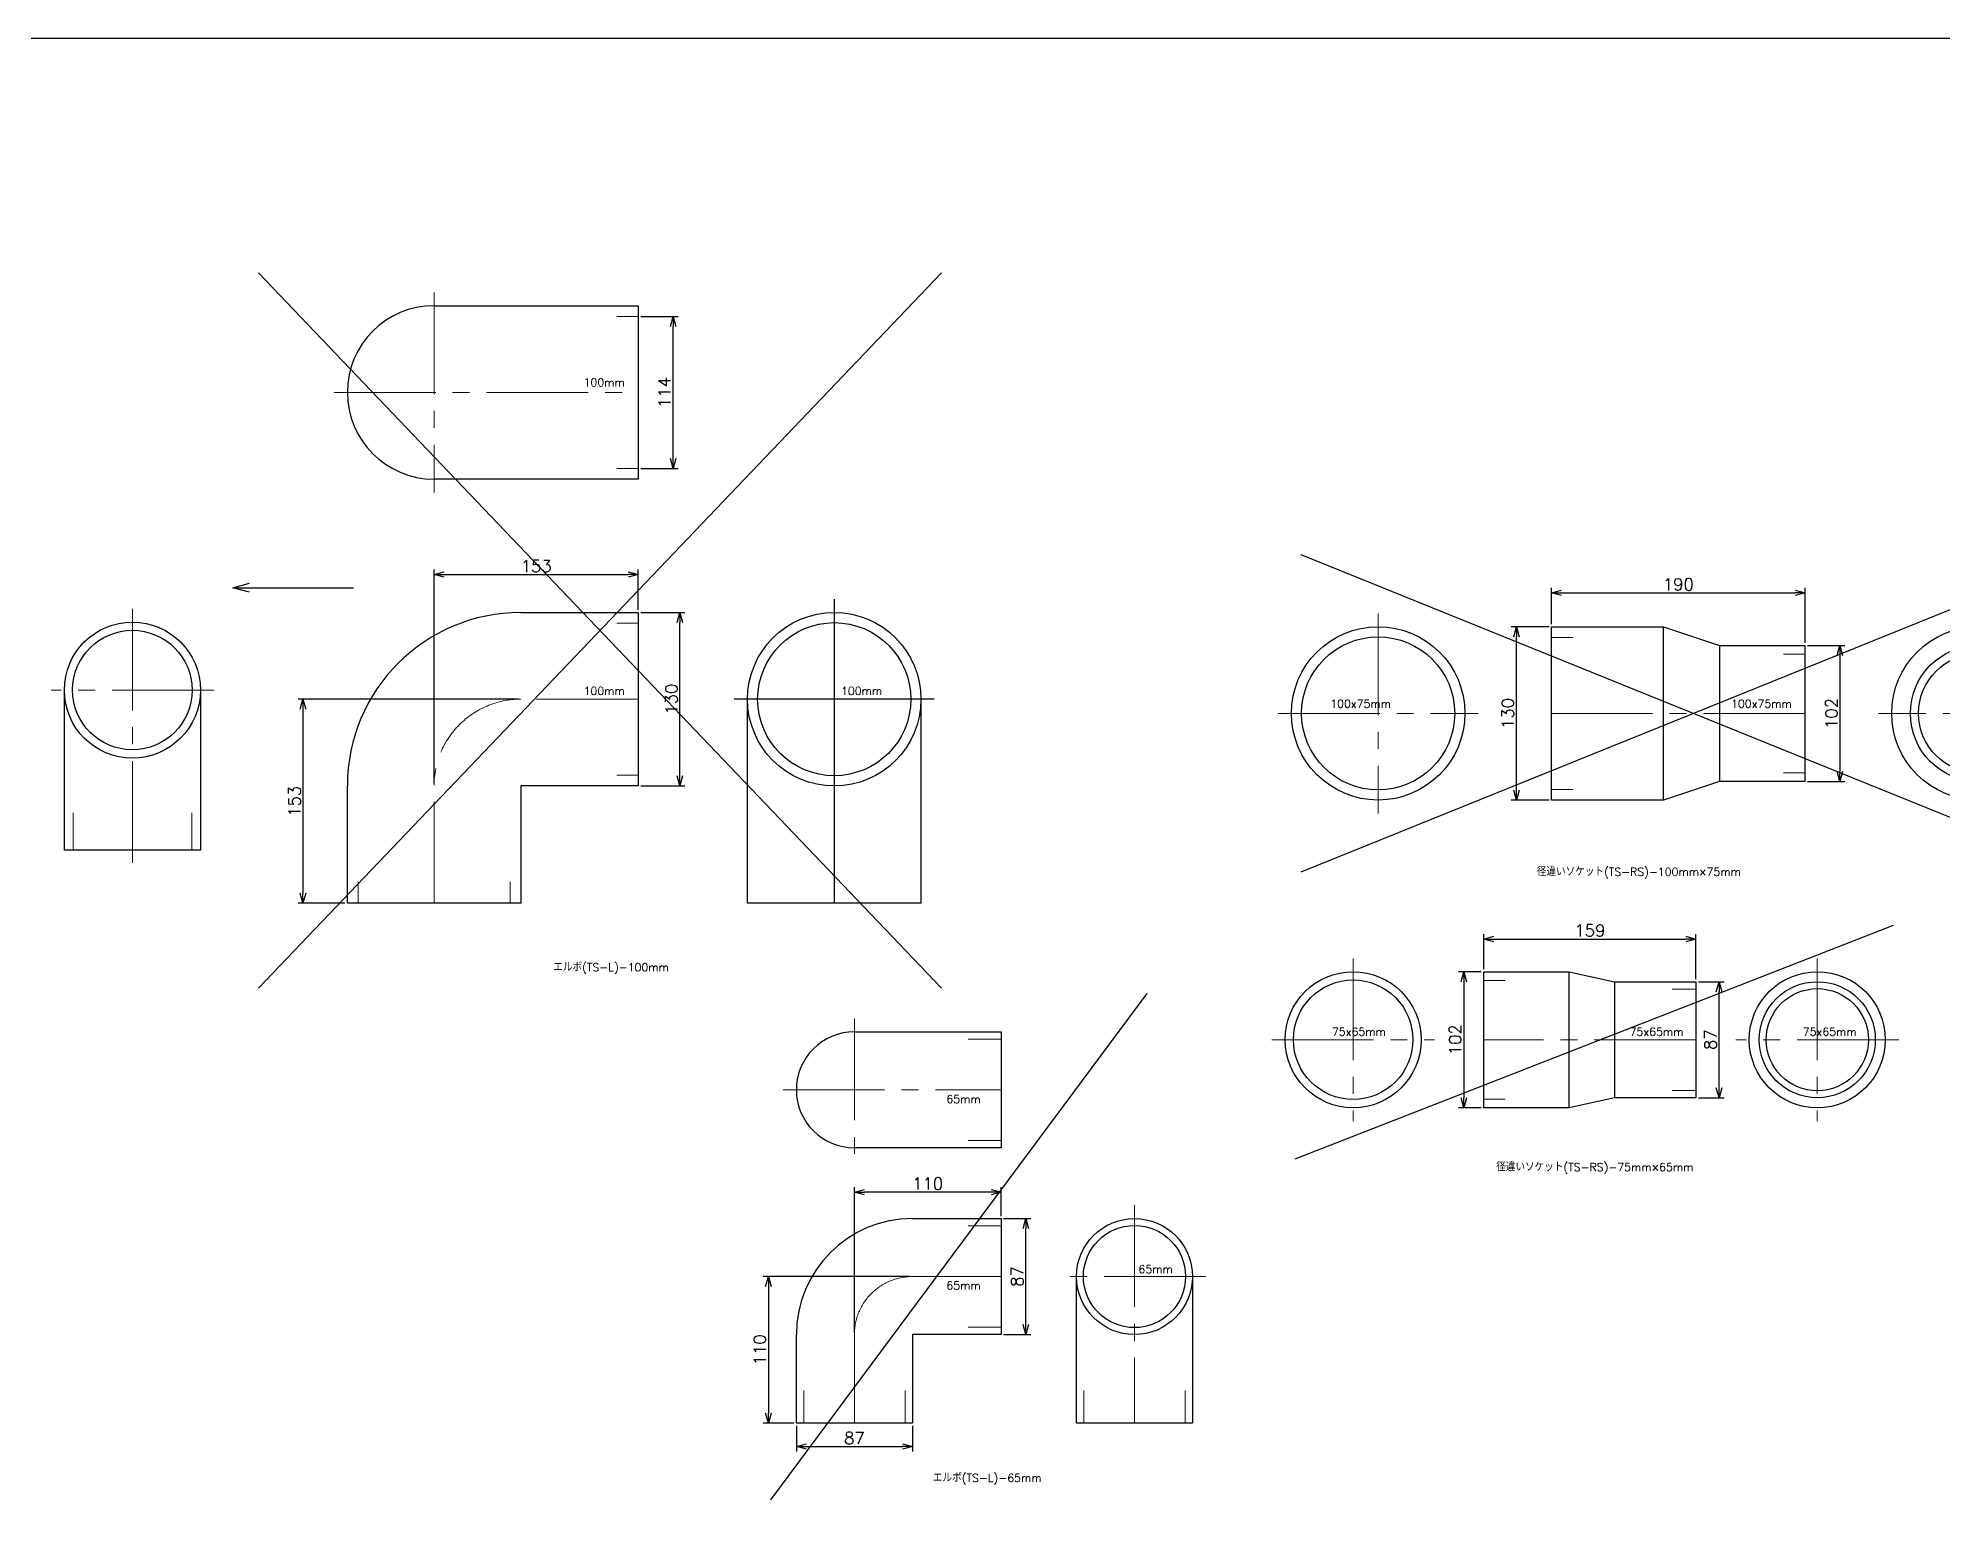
# Model space of a CAD drawing. Header units: millimetres. Extents: x -8731 to 85711, y -14522 to 31379.
# Drawn here: x 45931 to 47359, y -1479 to -375 of the extents above; entities that cross this region are included whole.
import ezdxf

# ---------------------------------------------------------------- set-up
doc = ezdxf.new("R2010")
doc.units = ezdxf.units.MM
doc.header["$LTSCALE"] = 4
doc.header["$PDMODE"] = 99
doc.header["$PDSIZE"] = 1
doc.linetypes.add('CENTER2', pattern=[28.575, 19.05, -3.175, 3.175, -3.175])
doc.layers.add('05_CENTER', color=4, linetype='CENTER2', lineweight=13)
doc.layers.add('08_DIM', color=3, linetype='Continuous', lineweight=13)
doc.layers.add('10_DRAFT', color=8, linetype='Continuous', lineweight=0, plot=False)
doc.styles.add('KSS_TXT', font='txt.shx', dxfattribs={"bigfont": 'extfont2.shx'})
doc.dimstyles.new('KSS_DIM', dxfattribs={"dimscale": 3, "dimtxt": 3, "dimasz": 2.5, "dimexe": 1.25, "dimexo": 0.625, "dimtad": 1, "dimdsep": 46, "dimtxsty": 'KSS_TXT', "dimblk": 'OPEN30', "dimcen": 0, "dimazin": 2, "dimtfac": 0.75, "dimtmove": 0, "dimatfit": 3, "dimldrblk": 'OPEN30', "dimfxl": 1, "dimtolj": 1, "dimarcsym": 0})

# ---------------------------------------------------------------- blocks, each defined once
blk = doc.blocks.new('_Open30')
at = {"color": 0, "linetype": 'ByBlock', "lineweight": -2}
for p, q in [((-1, 0.27), (0, 0)), ((0, 0), (-1, -0.27)), ((0, 0), (-1, 0))]:
    blk.add_line(p, q, dxfattribs=at)
blk = doc.blocks.new('エルボ(TS-L)-75mmc_1')
at = {"color": 0}
for p, q in [((-51, -120), (-51, 0)), ((51, 0), (51, -120)), ((51, -120), (-51, -120))]:
    blk.add_line(p, q, dxfattribs=at)
for radius in [51, 44.8]:
    blk.add_circle((0, 0), radius, dxfattribs=at)
at = {"layer": '05_CENTER', "color": 0}
for p, q in [((0, 61), (0, -130)), ((61, 0), (-61, 0))]:
    blk.add_line(p, q, dxfattribs=at)
at = {"layer": '10_DRAFT'}
for p, q in [((-44.5, -120), (-44.5, -92)), ((44.5, -120), (44.5, -92))]:
    blk.add_line(p, q, dxfattribs=at)
blk = doc.blocks.new('径違いソケット(TS-RS)-75mm×65mma_1_1_1')
at = {"color": 0}
for p, q in [((0, 51), (64, 51)), ((0, -51), (0, 51)), ((64, -51), (64, 51)), ((64, 51), (98, 43.5)), ((98, 43.5), (98, -43.5)), ((98, 43.5), (159, 43.5)), ((159, 43.5), (159, -43.5)), ((64, -51), (0, -51)), ((98, -43.5), (64, -51)), ((159, -43.5), (98, -43.5))]:
    blk.add_line(p, q, dxfattribs=at)
at = {"layer": '05_CENTER', "color": 0}
blk.add_line((159, 0), (0, 0), dxfattribs=at)
at = {"layer": '10_DRAFT'}
for p, q in [((0, 44.5), (16.1, 44.5)), ((159, 38), (141.3, 38)), ((159, -38), (141.3, -38)), ((0, -44.5), (16.1, -44.5))]:
    blk.add_line(p, q, dxfattribs=at)
at = {"layer": '10_DRAFT', "style": 'KSS_TXT'}
blk.add_text('75x65mm', height=6, dxfattribs=at).set_placement((109.3, 3))
blk = doc.blocks.new('エルボ(TS-L)-65mmc_1_1_1')
at = {"color": 0}
for p, q in [((-43.5, -110), (-43.5, 0)), ((43.5, 0), (43.5, -110)), ((43.5, -110), (-43.5, -110))]:
    blk.add_line(p, q, dxfattribs=at)
for radius in [43.5, 38.3]:
    blk.add_circle((0, 0), radius, dxfattribs=at)
at = {"layer": '05_CENTER', "color": 0}
for p, q in [((0, 53.5), (0, -110)), ((53.5, 0), (-53.5, 0))]:
    blk.add_line(p, q, dxfattribs=at)
at = {"layer": '10_DRAFT'}
for p, q in [((-38, -110), (-38, -85.4)), ((38, -110), (38, -85.4))]:
    blk.add_line(p, q, dxfattribs=at)
at = {"layer": '10_DRAFT', "style": 'KSS_TXT'}
blk.add_text('65mm', height=6, dxfattribs=at).set_placement((3, 2.5))
blk = doc.blocks.new('エルボ(TS-L)-65mmb_1_1_1')
at = {"color": 0}
for p, q in [((-110, 43.5), (0, 43.5)), ((0, 43.5), (0, -43.5)), ((0, -43.5), (-110, -43.5))]:
    blk.add_line(p, q, dxfattribs=at)
blk.add_arc((-110, 0), 43.5, 90, 270, dxfattribs=at)
at = {"layer": '05_CENTER', "color": 0}
for p, q in [((-110, 53.5), (-110, -53.5)), ((-163.5, 0), (0, 0))]:
    blk.add_line(p, q, dxfattribs=at)
at = {"layer": '10_DRAFT'}
for p, q in [((0, 38), (-24.6, 38)), ((0, -38), (-24.6, -38))]:
    blk.add_line(p, q, dxfattribs=at)
at = {"layer": '10_DRAFT', "style": 'KSS_TXT'}
blk.add_text('65mm', height=6, dxfattribs=at).set_placement((-41, -10))
blk = doc.blocks.new('エルボ(TS-L)-65mma_1_1_1')
at = {"color": 0}
for p, q in [((-66.5, 43.5), (0, 43.5)), ((0, 43.5), (0, -43.5)), ((-153.5, -110), (-153.5, -43.5)), ((-66.5, -43.5), (-66.5, -110)), ((0, -43.5), (-66.5, -43.5)), ((-66.5, -110), (-153.5, -110))]:
    blk.add_line(p, q, dxfattribs=at)
blk.add_arc((-66.5, -43.5), 87, 90, 180, dxfattribs=at)
at = {"layer": '05_CENTER', "color": 0}
for p, q in [((0, 0), (-66.5, 0)), ((-110, -110), (-110, -43.5))]:
    blk.add_line(p, q, dxfattribs=at)
blk.add_arc((-66.5, -43.5), 43.5, 90, 180, dxfattribs=at)
at = {"layer": '10_DRAFT'}
for p, q in [((0, 38), (-24.6, 38)), ((0, -38), (-24.6, -38)), ((-148, -110), (-148, -85.4)), ((-72, -110), (-72, -85.4))]:
    blk.add_line(p, q, dxfattribs=at)
at = {"layer": '10_DRAFT', "style": 'KSS_TXT'}
blk.add_text('65mm', height=6, dxfattribs=at).set_placement((-41, -9.7))
blk = doc.blocks.new('*D1808')
at = {"layer": '08_DIM', "color": 0, "lineweight": -2, "transparency": 16777216}
for p, q in [((46499.3, -1415.2), (46499.3, -1434.5)), ((46586.3, -1415.2), (46586.3, -1434.5)), ((46506.8, -1430.7), (46578.8, -1430.7))]:
    blk.add_line(p, q, dxfattribs=at)
at = {"layer": 'Defpoints', "color": 0, "transparency": 16777216}
for p in [(46499.3, -1413.3), (46586.3, -1413.3), (46586.3, -1430.7)]:
    blk.add_point(p, dxfattribs=at)
at = {"layer": '08_DIM', "color": 0, "lineweight": -2, "transparency": 16777216, "xscale": 7.5, "yscale": 7.5, "zscale": 7.5, "rotation": 180}
blk.add_blockref('_Open30', (46499.3, -1430.7), dxfattribs=at)
at = {"layer": '08_DIM', "color": 0, "lineweight": -2, "transparency": 16777216, "xscale": 7.5, "yscale": 7.5, "zscale": 7.5}
blk.add_blockref('_Open30', (46586.3, -1430.7), dxfattribs=at)
at = {"layer": '08_DIM', "color": 0, "transparency": 16777216, "insert": (46542.8, -1424.4), "char_height": 9, "attachment_point": 5, "style": 'KSS_TXT'}
blk.add_mtext('\\A1;87', dxfattribs=at)
blk = doc.blocks.new('*D1809')
at = {"layer": '08_DIM', "color": 0, "lineweight": -2, "transparency": 16777216}
for p, q in [((46584.4, -1303.3), (46474.5, -1303.3)), ((46478.3, -1310.8), (46478.3, -1405.8)), ((46497.4, -1413.3), (46474.5, -1413.3))]:
    blk.add_line(p, q, dxfattribs=at)
at = {"layer": 'Defpoints', "color": 0, "transparency": 16777216}
for p in [(46586.3, -1303.3), (46478.3, -1413.3), (46499.3, -1413.3)]:
    blk.add_point(p, dxfattribs=at)
at = {"layer": '08_DIM', "color": 0, "lineweight": -2, "transparency": 16777216, "xscale": 7.5, "yscale": 7.5, "zscale": 7.5}
for p, rotation in [((46478.3, -1303.3), 90), ((46478.3, -1413.3), 270)]:
    blk.add_blockref('_Open30', p, dxfattribs=dict(at, rotation=rotation))
at = {"layer": '08_DIM', "color": 0, "transparency": 16777216, "insert": (46471.9, -1358.3), "char_height": 9, "attachment_point": 5, "rotation": 90, "style": 'KSS_TXT'}
blk.add_mtext('\\A1;110', dxfattribs=at)
blk = doc.blocks.new('*D1810')
at = {"layer": '08_DIM', "color": 0, "lineweight": -2, "transparency": 16777216}
for p, q in [((46542.8, -1345), (46542.8, -1236.4)), ((46645.3, -1240.1), (46550.3, -1240.1)), ((46652.8, -1258), (46652.8, -1236.4))]:
    blk.add_line(p, q, dxfattribs=at)
at = {"layer": 'Defpoints', "color": 0, "transparency": 16777216}
for p in [(46542.8, -1240.1), (46652.8, -1259.8), (46542.8, -1346.8)]:
    blk.add_point(p, dxfattribs=at)
at = {"layer": '08_DIM', "color": 0, "lineweight": -2, "transparency": 16777216, "xscale": 7.5, "yscale": 7.5, "zscale": 7.5, "rotation": 180}
blk.add_blockref('_Open30', (46542.8, -1240.1), dxfattribs=at)
at = {"layer": '08_DIM', "color": 0, "lineweight": -2, "transparency": 16777216, "xscale": 7.5, "yscale": 7.5, "zscale": 7.5}
blk.add_blockref('_Open30', (46652.8, -1240.1), dxfattribs=at)
at = {"layer": '08_DIM', "color": 0, "transparency": 16777216, "insert": (46597.8, -1233.7), "char_height": 9, "attachment_point": 5, "style": 'KSS_TXT'}
blk.add_mtext('\\A1;110', dxfattribs=at)
blk = doc.blocks.new('*D1811')
at = {"layer": '08_DIM', "color": 0, "lineweight": -2, "transparency": 16777216}
for p, q in [((46654.7, -1259.8), (46675, -1259.8)), ((46671.3, -1339.3), (46671.3, -1267.3)), ((46654.7, -1346.8), (46675, -1346.8))]:
    blk.add_line(p, q, dxfattribs=at)
at = {"layer": 'Defpoints', "color": 0, "transparency": 16777216}
for p in [(46652.8, -1259.8), (46671.3, -1259.8), (46652.8, -1346.8)]:
    blk.add_point(p, dxfattribs=at)
at = {"layer": '08_DIM', "color": 0, "lineweight": -2, "transparency": 16777216, "xscale": 7.5, "yscale": 7.5, "zscale": 7.5}
for p, rotation in [((46671.3, -1259.8), 90), ((46671.3, -1346.8), 270)]:
    blk.add_blockref('_Open30', p, dxfattribs=dict(at, rotation=rotation))
at = {"layer": '08_DIM', "color": 0, "transparency": 16777216, "insert": (46664.9, -1303.3), "char_height": 9, "attachment_point": 5, "rotation": 90, "style": 'KSS_TXT'}
blk.add_mtext('\\A1;87', dxfattribs=at)
blk = doc.blocks.new('径違いソケット(TS-RS)-75mm×65mmc_1_1_1')
at = {"color": 0}
for radius in [51, 43.5, 38.3]:
    blk.add_circle((0, 0), radius, dxfattribs=at)
at = {"layer": '05_CENTER', "color": 0}
for p, q in [((0, 61), (0, -61)), ((61, 0), (-61, 0))]:
    blk.add_line(p, q, dxfattribs=at)
blk = doc.blocks.new('径違いソケット(TS-RS)-75mm×65mmb_1_1_1')
at = {"color": 0}
for radius in [51, 44.8]:
    blk.add_circle((0, 0), radius, dxfattribs=at)
at = {"layer": '05_CENTER', "color": 0}
for p, q in [((0, 61), (0, -61)), ((-61, 0), (61, 0))]:
    blk.add_line(p, q, dxfattribs=at)
blk = doc.blocks.new('*D1812')
at = {"layer": '08_DIM', "color": 0, "lineweight": -2, "transparency": 16777216}
for p, q in [((47175.6, -1082.3), (47194.8, -1082.3)), ((47191, -1161.8), (47191, -1089.8)), ((47175.6, -1169.3), (47194.8, -1169.3))]:
    blk.add_line(p, q, dxfattribs=at)
at = {"layer": 'Defpoints', "color": 0, "transparency": 16777216}
for p in [(47173.7, -1082.3), (47191, -1082.3), (47173.7, -1169.3)]:
    blk.add_point(p, dxfattribs=at)
at = {"layer": '08_DIM', "color": 0, "lineweight": -2, "transparency": 16777216, "xscale": 7.5, "yscale": 7.5, "zscale": 7.5}
for p, rotation in [((47191, -1082.3), 90), ((47191, -1169.3), 270)]:
    blk.add_blockref('_Open30', p, dxfattribs=dict(at, rotation=rotation))
at = {"layer": '08_DIM', "color": 0, "transparency": 16777216, "insert": (47184.6, -1125.8), "char_height": 9, "attachment_point": 5, "rotation": 90, "style": 'KSS_TXT'}
blk.add_mtext('\\A1;87', dxfattribs=at)
blk = doc.blocks.new('*D1813')
at = {"layer": '08_DIM', "color": 0, "lineweight": -2, "transparency": 16777216}
for p, q in [((47012.8, -1074.8), (46995.8, -1074.8)), ((46999.6, -1082.3), (46999.6, -1169.3)), ((47012.8, -1176.8), (46995.8, -1176.8))]:
    blk.add_line(p, q, dxfattribs=at)
at = {"layer": 'Defpoints', "color": 0, "transparency": 16777216}
for p in [(47014.7, -1074.8), (46999.6, -1176.8), (47014.7, -1176.8)]:
    blk.add_point(p, dxfattribs=at)
at = {"layer": '08_DIM', "color": 0, "lineweight": -2, "transparency": 16777216, "xscale": 7.5, "yscale": 7.5, "zscale": 7.5}
for p, rotation in [((46999.6, -1074.8), 90), ((46999.6, -1176.8), 270)]:
    blk.add_blockref('_Open30', p, dxfattribs=dict(at, rotation=rotation))
at = {"layer": '08_DIM', "color": 0, "transparency": 16777216, "insert": (46993.2, -1125.8), "char_height": 9, "attachment_point": 5, "rotation": 90, "style": 'KSS_TXT'}
blk.add_mtext('\\A1;102', dxfattribs=at)
blk = doc.blocks.new('*D1814')
at = {"layer": '08_DIM', "color": 0, "lineweight": -2, "transparency": 16777216}
for p, q in [((47014.7, -1072.9), (47014.7, -1046.6)), ((47022.2, -1050.3), (47166.2, -1050.3)), ((47173.7, -1080.4), (47173.7, -1046.6))]:
    blk.add_line(p, q, dxfattribs=at)
at = {"layer": 'Defpoints', "color": 0, "transparency": 16777216}
for p in [(47173.7, -1050.3), (47014.7, -1074.8), (47173.7, -1082.3)]:
    blk.add_point(p, dxfattribs=at)
at = {"layer": '08_DIM', "color": 0, "lineweight": -2, "transparency": 16777216, "xscale": 7.5, "yscale": 7.5, "zscale": 7.5, "rotation": 180}
blk.add_blockref('_Open30', (47014.7, -1050.3), dxfattribs=at)
at = {"layer": '08_DIM', "color": 0, "lineweight": -2, "transparency": 16777216, "xscale": 7.5, "yscale": 7.5, "zscale": 7.5}
blk.add_blockref('_Open30', (47173.7, -1050.3), dxfattribs=at)
at = {"layer": '08_DIM', "color": 0, "transparency": 16777216, "insert": (47094.2, -1043.9), "char_height": 9, "attachment_point": 5, "style": 'KSS_TXT'}
blk.add_mtext('\\A1;159', dxfattribs=at)
blk = doc.blocks.new('*D4165')
at = {"layer": '08_DIM', "color": 0, "lineweight": -2, "transparency": 16777216}
for p, q in [((47063.6, -816.2), (47035.3, -816.2)), ((47039.1, -938.7), (47039.1, -823.7)), ((47063.6, -946.2), (47035.3, -946.2))]:
    blk.add_line(p, q, dxfattribs=at)
at = {"layer": 'Defpoints', "color": 0, "transparency": 16777216}
for p in [(47039.1, -816.2), (47065.5, -816.2), (47065.5, -946.2)]:
    blk.add_point(p, dxfattribs=at)
at = {"layer": '08_DIM', "color": 0, "lineweight": -2, "transparency": 16777216, "xscale": 7.5, "yscale": 7.5, "zscale": 7.5}
for p, rotation in [((47039.1, -816.2), 90), ((47039.1, -946.2), 270)]:
    blk.add_blockref('_Open30', p, dxfattribs=dict(at, rotation=rotation))
at = {"layer": '08_DIM', "color": 0, "transparency": 16777216, "insert": (47032.7, -881.2), "char_height": 9, "attachment_point": 5, "rotation": 90, "style": 'KSS_TXT'}
blk.add_mtext('\\A1;130', dxfattribs=at)
blk = doc.blocks.new('*D4166')
at = {"layer": '08_DIM', "color": 0, "lineweight": -2, "transparency": 16777216}
for p, q in [((47257.3, -830.2), (47285.4, -830.2)), ((47281.6, -837.7), (47281.6, -924.7)), ((47257.3, -932.2), (47285.4, -932.2))]:
    blk.add_line(p, q, dxfattribs=at)
at = {"layer": 'Defpoints', "color": 0, "transparency": 16777216}
for p in [(47255.5, -830.2), (47255.5, -932.2), (47281.6, -932.2)]:
    blk.add_point(p, dxfattribs=at)
at = {"layer": '08_DIM', "color": 0, "lineweight": -2, "transparency": 16777216, "xscale": 7.5, "yscale": 7.5, "zscale": 7.5}
for p, rotation in [((47281.6, -830.2), 90), ((47281.6, -932.2), 270)]:
    blk.add_blockref('_Open30', p, dxfattribs=dict(at, rotation=rotation))
at = {"layer": '08_DIM', "color": 0, "transparency": 16777216, "insert": (47275.3, -881.2), "char_height": 9, "attachment_point": 5, "rotation": 90, "style": 'KSS_TXT'}
blk.add_mtext('\\A1;102', dxfattribs=at)
blk = doc.blocks.new('*D4167')
at = {"layer": '08_DIM', "color": 0, "lineweight": -2, "transparency": 16777216}
for p, q in [((47065.5, -814.3), (47065.5, -787.1)), ((47073, -790.8), (47248, -790.8)), ((47255.5, -828.3), (47255.5, -787.1))]:
    blk.add_line(p, q, dxfattribs=at)
at = {"layer": 'Defpoints', "color": 0, "transparency": 16777216}
for p in [(47255.5, -790.8), (47065.5, -816.2), (47255.5, -830.2)]:
    blk.add_point(p, dxfattribs=at)
at = {"layer": '08_DIM', "color": 0, "lineweight": -2, "transparency": 16777216, "xscale": 7.5, "yscale": 7.5, "zscale": 7.5, "rotation": 180}
blk.add_blockref('_Open30', (47065.5, -790.8), dxfattribs=at)
at = {"layer": '08_DIM', "color": 0, "lineweight": -2, "transparency": 16777216, "xscale": 7.5, "yscale": 7.5, "zscale": 7.5}
blk.add_blockref('_Open30', (47255.5, -790.8), dxfattribs=at)
at = {"layer": '08_DIM', "color": 0, "transparency": 16777216, "insert": (47160.5, -784.4), "char_height": 9, "attachment_point": 5, "style": 'KSS_TXT'}
blk.add_mtext('\\A1;190', dxfattribs=at)
blk = doc.blocks.new('径違いソケット(TS-RS)-100mm×75mmb_1_1')
at = {"color": 0}
for radius in [65, 57.4]:
    blk.add_circle((0, 0), radius, dxfattribs=at)
at = {"layer": '05_CENTER', "color": 0}
for p, q in [((0, 75), (0, -75)), ((-75, 0), (75, 0))]:
    blk.add_line(p, q, dxfattribs=at)
at = {"layer": '10_DRAFT', "style": 'KSS_TXT'}
blk.add_text('100x75mm', height=6, dxfattribs=at).set_placement((-35.9, 4.3))
blk = doc.blocks.new('径違いソケット(TS-RS)-100mm×75mmc_1_1')
at = {"color": 0}
for radius in [65, 51, 44.8]:
    blk.add_circle((0, 0), radius, dxfattribs=at)
at = {"layer": '05_CENTER', "color": 0}
for p, q in [((0, 75), (0, -75)), ((75, 0), (-75, 0))]:
    blk.add_line(p, q, dxfattribs=at)
at = {"layer": '10_DRAFT', "style": 'KSS_TXT'}
blk.add_text('100x75mm', height=6, dxfattribs=at).set_placement((-9.5, 4.5))
blk = doc.blocks.new('エルボ(TS-L)-100mma_1_1')
at = {"color": 0}
for p, q in [((-88, 65), (0, 65)), ((0, 65), (0, -65)), ((-218, -153), (-218, -65)), ((0, -65), (-88, -65)), ((-88, -65), (-88, -153)), ((-88, -153), (-218, -153))]:
    blk.add_line(p, q, dxfattribs=at)
blk.add_arc((-88, -65), 130, 90, 180, dxfattribs=at)
at = {"layer": '05_CENTER', "color": 0}
for p, q in [((0, 0), (-88, 0)), ((-153, -153), (-153, -65))]:
    blk.add_line(p, q, dxfattribs=at)
blk.add_arc((-88, -65), 65, 90, 180, dxfattribs=at)
at = {"layer": '10_DRAFT'}
for p, q in [((-16.1, 57), (0, 57)), ((-16.1, -57), (0, -57)), ((-210, -136.9), (-210, -153)), ((-96, -136.9), (-96, -153))]:
    blk.add_line(p, q, dxfattribs=at)
at = {"layer": '10_DRAFT', "style": 'KSS_TXT'}
blk.add_text('100mm', height=6, dxfattribs=at).set_placement((-40.9, 3.2))
blk = doc.blocks.new('エルボ(TS-L)-100mmb_1_1')
at = {"color": 0}
for p, q in [((-153, 65), (0, 65)), ((0, 65), (0, -65)), ((0, -65), (-153, -65))]:
    blk.add_line(p, q, dxfattribs=at)
blk.add_arc((-153, 0), 65, 90, 270, dxfattribs=at)
at = {"layer": '05_CENTER', "color": 0}
for p, q in [((-153, 75), (-153, -75)), ((-228, 0), (0, 0))]:
    blk.add_line(p, q, dxfattribs=at)
at = {"layer": '10_DRAFT'}
for p, q in [((-16.1, 57), (0, 57)), ((-16.1, -57), (0, -57))]:
    blk.add_line(p, q, dxfattribs=at)
at = {"layer": '10_DRAFT', "style": 'KSS_TXT'}
blk.add_text('100mm', height=6, dxfattribs=at).set_placement((-40.9, 4.5))
blk = doc.blocks.new('エルボ(TS-L)-100mmc_1_1')
at = {"color": 0}
for p, q in [((0, 75), (0, -153)), ((75, 0), (-75, 0)), ((-65, -153), (-65, 0)), ((65, 0), (65, -153)), ((65, -153), (-65, -153))]:
    blk.add_line(p, q, dxfattribs=at)
for radius in [65, 57.4]:
    blk.add_circle((0, 0), radius, dxfattribs=at)
at = {"layer": '10_DRAFT', "style": 'KSS_TXT'}
blk.add_text('100mm', height=6, dxfattribs=at).set_placement((5.1, 3.2))
blk = doc.blocks.new('*D4168')
at = {"layer": '08_DIM', "color": 0, "lineweight": -2, "transparency": 16777216}
for p, q in [((46227.7, -933.6), (46227.7, -773.3)), ((46235.2, -777.1), (46373.2, -777.1)), ((46380.7, -803.6), (46380.7, -773.3))]:
    blk.add_line(p, q, dxfattribs=at)
at = {"layer": 'Defpoints', "color": 0, "transparency": 16777216}
for p in [(46380.7, -777.1), (46380.7, -805.5), (46227.7, -935.5)]:
    blk.add_point(p, dxfattribs=at)
at = {"layer": '08_DIM', "color": 0, "lineweight": -2, "transparency": 16777216, "xscale": 7.5, "yscale": 7.5, "zscale": 7.5, "rotation": 180}
blk.add_blockref('_Open30', (46227.7, -777.1), dxfattribs=at)
at = {"layer": '08_DIM', "color": 0, "lineweight": -2, "transparency": 16777216, "xscale": 7.5, "yscale": 7.5, "zscale": 7.5}
blk.add_blockref('_Open30', (46380.7, -777.1), dxfattribs=at)
at = {"layer": '08_DIM', "color": 0, "transparency": 16777216, "insert": (46304.2, -770.7), "char_height": 9, "attachment_point": 5, "style": 'KSS_TXT'}
blk.add_mtext('\\A1;153', dxfattribs=at)
blk = doc.blocks.new('*D4169')
at = {"layer": '08_DIM', "color": 0, "lineweight": -2, "transparency": 16777216}
for p, q in [((46290.8, -870.5), (46125.7, -870.5)), ((46129.4, -878), (46129.4, -1016)), ((46160.8, -1023.5), (46125.7, -1023.5))]:
    blk.add_line(p, q, dxfattribs=at)
at = {"layer": 'Defpoints', "color": 0, "transparency": 16777216}
for p in [(46292.7, -870.5), (46129.4, -1023.5), (46162.7, -1023.5)]:
    blk.add_point(p, dxfattribs=at)
at = {"layer": '08_DIM', "color": 0, "lineweight": -2, "transparency": 16777216, "xscale": 7.5, "yscale": 7.5, "zscale": 7.5}
for p, rotation in [((46129.4, -870.5), 90), ((46129.4, -1023.5), 270)]:
    blk.add_blockref('_Open30', p, dxfattribs=dict(at, rotation=rotation))
at = {"layer": '08_DIM', "color": 0, "transparency": 16777216, "insert": (46123.1, -947), "char_height": 9, "attachment_point": 5, "rotation": 90, "style": 'KSS_TXT'}
blk.add_mtext('\\A1;153', dxfattribs=at)
blk = doc.blocks.new('*D4170')
at = {"layer": '08_DIM', "color": 0, "lineweight": -2, "transparency": 16777216}
for p, q in [((46382.6, -805.5), (46415.7, -805.5)), ((46411.9, -928), (46411.9, -813)), ((46382.6, -935.5), (46415.7, -935.5))]:
    blk.add_line(p, q, dxfattribs=at)
at = {"layer": 'Defpoints', "color": 0, "transparency": 16777216}
for p in [(46380.7, -805.5), (46411.9, -805.5), (46380.7, -935.5)]:
    blk.add_point(p, dxfattribs=at)
at = {"layer": '08_DIM', "color": 0, "lineweight": -2, "transparency": 16777216, "xscale": 7.5, "yscale": 7.5, "zscale": 7.5}
for p, rotation in [((46411.9, -805.5), 90), ((46411.9, -935.5), 270)]:
    blk.add_blockref('_Open30', p, dxfattribs=dict(at, rotation=rotation))
at = {"layer": '08_DIM', "color": 0, "transparency": 16777216, "insert": (46405.6, -870.5), "char_height": 9, "attachment_point": 5, "rotation": 90, "style": 'KSS_TXT'}
blk.add_mtext('\\A1;130', dxfattribs=at)
blk = doc.blocks.new('*D4171')
at = {"layer": '08_DIM', "color": 0, "lineweight": -2, "transparency": 16777216}
for p, q in [((46382.6, -583.5), (46410.7, -583.5)), ((46406.9, -690), (46406.9, -591)), ((46382.6, -697.5), (46410.7, -697.5))]:
    blk.add_line(p, q, dxfattribs=at)
at = {"layer": 'Defpoints', "color": 0, "transparency": 16777216}
for p in [(46380.7, -583.5), (46406.9, -583.5), (46380.7, -697.5)]:
    blk.add_point(p, dxfattribs=at)
at = {"layer": '08_DIM', "color": 0, "lineweight": -2, "transparency": 16777216, "xscale": 7.5, "yscale": 7.5, "zscale": 7.5}
for p, rotation in [((46406.9, -583.5), 90), ((46406.9, -697.5), 270)]:
    blk.add_blockref('_Open30', p, dxfattribs=dict(at, rotation=rotation))
at = {"layer": '08_DIM', "color": 0, "transparency": 16777216, "insert": (46400.5, -640.5), "char_height": 9, "attachment_point": 5, "rotation": 90, "style": 'KSS_TXT'}
blk.add_mtext('\\A1;114', dxfattribs=at)
blk = doc.blocks.new('径違いソケット(TS-RS)-100mm×75mma_1_1')
at = {"color": 0}
for p, q in [((0, -65), (0, 65)), ((0, 65), (84, 65)), ((84, -65), (84, 65)), ((84, 65), (126, 51)), ((126, 51), (190, 51)), ((126, 51), (126, -51)), ((190, 51), (190, -51)), ((126, -51), (84, -65)), ((190, -51), (126, -51)), ((84, -65), (0, -65))]:
    blk.add_line(p, q, dxfattribs=at)
at = {"layer": '05_CENTER', "color": 0}
blk.add_line((190, 0), (0, 0), dxfattribs=at)
at = {"layer": '10_DRAFT'}
for p, q in [((16.1, 57), (0, 57)), ((190, 44.5), (173.9, 44.5)), ((16.1, -57), (0, -57)), ((190, -44.5), (173.9, -44.5))]:
    blk.add_line(p, q, dxfattribs=at)
at = {"layer": '10_DRAFT', "style": 'KSS_TXT'}
blk.add_text('100x75mm', height=6, dxfattribs=at).set_placement((134.6, 4.3))

msp = doc.modelspace()

# ---------------------------------------------------------------- linework, layer by layer
at = {"color": 3}
for p, q in [((46096.1365, -550.81762), (46608.21704, -1087.09376)), ((46608.21704, -550.81762), (46096.1365, -1087.09376)), ((46877.40583, -762.05059), (47466.58214, -1000.278)), ((47466.58214, -762.05059), (46877.40583, -1000.278))]:
    msp.add_line(p, q, dxfattribs=at)
for p, q in [((47321.54941, -1040.12081), (46872.92083, -1215.42018)), ((46762.14064, -1091.10271), (46479.98587, -1470.65494))]:
    msp.add_line(p, q)
at = {"color": 2}
msp.add_lwpolyline([(43965.98843, -374.87537), (48951.04437, -374.87537), (48951.04437, -4765.17324), (43965.98843, -4765.17324)], close=True, dxfattribs=at)

# ---------------------------------------------------------------- block references
at = {"color": 4}
for name, p in [('エルボ(TS-L)-100mmb_1_1', (46380.67917, -640.51012)), ('エルボ(TS-L)-100mmc_1_1', (46527.67917, -870.51012)), ('エルボ(TS-L)-75mmc_1', (46001.50431, -863.67776)), ('エルボ(TS-L)-100mma_1_1', (46380.67917, -870.51012)), ('径違いソケット(TS-RS)-100mm×75mmb_1_1', (46935.46536, -881.1643)), ('径違いソケット(TS-RS)-100mm×75mmc_1_1', (47385.46536, -881.1643)), ('径違いソケット(TS-RS)-100mm×75mma_1_1', (47065.46536, -881.1643)), ('径違いソケット(TS-RS)-75mm×65mmb_1_1_1', (46916.69718, -1125.80594)), ('径違いソケット(TS-RS)-75mm×65mmc_1_1_1', (47264.69718, -1125.80594)), ('径違いソケット(TS-RS)-75mm×65mma_1_1_1', (47014.69718, -1125.80594)), ('エルボ(TS-L)-65mmb_1_1_1', (46652.78642, -1163.34438)), ('エルボ(TS-L)-65mmc_1_1_1', (46752.78642, -1303.34438)), ('エルボ(TS-L)-65mma_1_1_1', (46652.78642, -1303.34438))]:
    msp.add_blockref(name, p, dxfattribs=at)

# ---------------------------------------------------------------- texts
at = {"color": 0, "style": 'KSS_TXT'}
for s, p in [('径違いソケット(TS-RS)-100mm×75mm', (47054.405, -1002.92883)), ('エルボ(TS-L)-100mm', (46317.03074, -1074.51012)), ('径違いソケット(TS-RS)-75mm×65mm', (47023.98411, -1224.30594)), ('エルボ(TS-L)-65mm', (46601.62179, -1457.34438))]:
    msp.add_text(s, height=6, dxfattribs=at).set_placement(p)
at = {"layer": '10_DRAFT', "style": 'KSS_TXT'}
for p in [(46900.83718, -1122.78971), (47253.80093, -1122.78971)]:
    msp.add_text('75x65mm', height=6, dxfattribs=at).set_placement(p)

# ---------------------------------------------------------------- dimensions: what is measured, and where the dimension line sits
at = {"layer": '08_DIM'}
for base, p1, p2, override, picture, middle in [((46406.92094, -583.51012), (46380.67917, -697.51012), (46380.67917, -583.51012), {"dimscale": 3, "dimarcsym": 1}, '*D4171', (46400.54594, -640.51012)), ((46411.93411, -805.51012), (46380.67917, -935.51012), (46380.67917, -805.51012), {"dimscale": 3, "dimarcsym": 1}, '*D4170', (46405.55911, -870.51012)), ((47039.09859, -816.1643), (47065.46536, -946.1643), (47065.46536, -816.1643), {"dimscale": 3, "dimarcsym": 1}, '*D4165', (47032.72359, -881.1643)), ((47281.64301, -932.1643), (47255.46536, -830.1643), (47255.46536, -932.1643), {"dimscale": 3, "dimarcsym": 1}, '*D4166', (47275.26801, -881.1643)), ((46129.43449, -1023.51012), (46292.67918, -870.51012), (46162.67917, -1023.51012), {"dimscale": 3, "dimarcsym": 1}, '*D4169', (46123.05324, -947.01012)), ((46999.56582, -1176.80594), (47014.69718, -1074.80594), (47014.69718, -1176.80594), {"dimscale": 3}, '*D1813', (46993.19082, -1125.80594)), ((47191.00046, -1082.30594), (47173.69718, -1169.30594), (47173.69718, -1082.30594), {"dimscale": 3}, '*D1812', (47184.62546, -1125.80594)), ((46671.29144, -1259.84438), (46652.78642, -1346.84438), (46652.78642, -1259.84438), {"dimscale": 3}, '*D1811', (46664.91644, -1303.34438)), ((46478.25208, -1413.34438), (46586.28643, -1303.34438), (46499.28642, -1413.34438), {"dimscale": 3}, '*D1809', (46471.87708, -1358.34438))]:
    dim = msp.add_linear_dim(base=base, p1=p1, p2=p2, angle=90, dimstyle='KSS_DIM', override=override, dxfattribs=at)
    dim.commit()
    dim.dimension.update_dxf_attribs({"geometry": picture, "text_midpoint": middle})
for base, p1, p2, override, picture, middle in [((46380.67917, -777.06294), (46227.67917, -935.51013), (46380.67917, -805.51012), {"dimscale": 3, "dimarcsym": 1}, '*D4168', (46304.17917, -770.68169)), ((47255.46536, -790.81401), (47065.46536, -816.1643), (47255.46536, -830.1643), {"dimscale": 3, "dimarcsym": 1}, '*D4167', (47160.46536, -784.43901)), ((47173.69718, -1050.31005), (47014.69718, -1074.80594), (47173.69718, -1082.30594), {"dimscale": 3}, '*D1814', (47094.19718, -1043.9288)), ((46542.78643, -1240.11163), (46652.78642, -1259.84438), (46542.78643, -1346.84438), {"dimscale": 3}, '*D1810', (46597.78643, -1233.73663)), ((46586.28642, -1430.72994), (46499.28642, -1413.34438), (46586.28642, -1413.34438), {"dimscale": 3}, '*D1808', (46542.78642, -1424.35494))]:
    dim = msp.add_linear_dim(base=base, p1=p1, p2=p2, dimstyle='KSS_DIM', override=override, dxfattribs=at)
    dim.commit()
    dim.dimension.update_dxf_attribs({"geometry": picture, "text_midpoint": middle})

# ---------------------------------------------------------------- leaders
at = {"layer": '08_DIM', "color": 1}
msp.add_leader([(46076.92526, -786.99985), (46167.36183, -786.99985)], dimstyle='KSS_DIM', override={"dimscale": 5}, dxfattribs=at)

doc.saveas('drawing.dxf')
